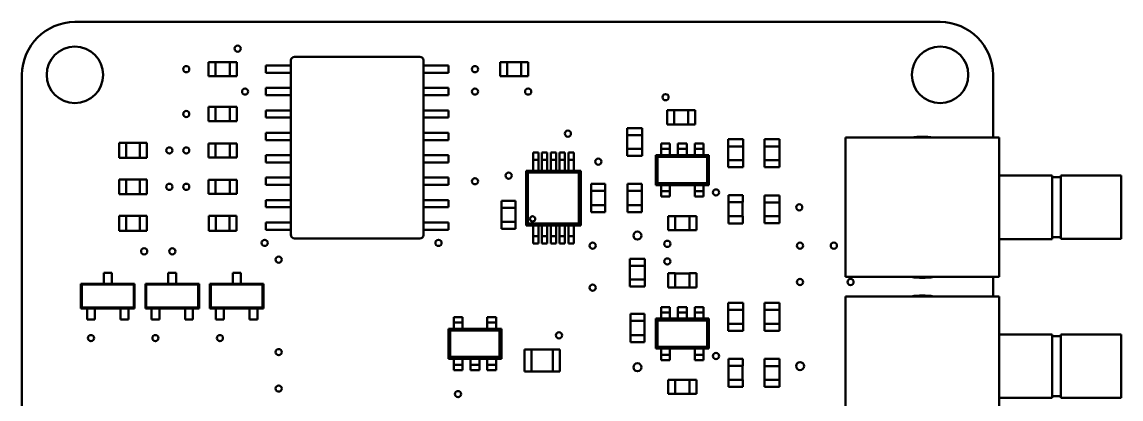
# Model space of a CAD drawing. Header units: inches. Extents: x 15.92 to 18.37, y 10.21 to 12.73.
# Drawn here: x 15.922 to 18.373, y 11.885 to 12.726 of the extents above; entities that cross this region are included whole.
import ezdxf

# ---------------------------------------------------------------- set-up
doc = ezdxf.new("R2010")
doc.units = ezdxf.units.IN
doc.header["$MEASUREMENT"] = 0
doc.layers.add('Visible (ANSI)', color=7, linetype='Continuous', lineweight=50)

msp = doc.modelspace()

# ---------------------------------------------------------------- linework, layer by layer
at = {"layer": 'Visible (ANSI)'}
for p, q in [((17.969, 12.726), (16.0398, 12.726)), ((16.809, 12.6484), (16.5295, 12.6484)), ((16.3378, 12.6364), (16.3378, 12.6049)), ((16.3535, 12.6364), (16.3378, 12.6364)), ((16.3535, 12.6049), (16.3535, 12.6364)), ((16.3535, 12.6364), (16.385, 12.6364)), ((16.4008, 12.6364), (16.385, 12.6364)), ((16.385, 12.6364), (16.385, 12.6049)), ((16.4008, 12.6049), (16.4008, 12.6364)), ((16.4848, 12.6288), (16.4658, 12.6288)), ((16.4658, 12.6288), (16.4658, 12.6126)), ((16.4848, 12.6288), (16.4905, 12.6288)), ((16.4905, 12.6288), (16.4962, 12.6288)), ((16.5121, 12.6288), (16.4962, 12.6288)), ((16.5216, 12.6288), (16.5121, 12.6288)), ((16.5216, 12.2508), (16.5216, 12.6406)), ((16.5216, 12.6288), (16.5216, 12.6126)), ((16.8169, 12.2508), (16.8169, 12.6406)), ((16.8169, 12.6288), (16.8265, 12.6288)), ((16.8169, 12.6126), (16.8169, 12.6288)), ((16.8265, 12.6288), (16.8424, 12.6288)), ((16.8424, 12.6288), (16.848, 12.6288)), ((16.8538, 12.6288), (16.848, 12.6288)), ((16.8538, 12.6288), (16.8727, 12.6288)), ((16.8727, 12.6126), (16.8727, 12.6288)), ((16.9878, 12.6364), (16.9878, 12.6049)), ((17.0035, 12.6364), (16.9878, 12.6364)), ((17.0035, 12.6049), (17.0035, 12.6364)), ((17.0035, 12.6364), (17.035, 12.6364)), ((17.0508, 12.6364), (17.035, 12.6364)), ((17.035, 12.6364), (17.035, 12.6049)), ((17.0508, 12.6049), (17.0508, 12.6364)), ((15.9217, 12.6079), (15.9217, 10.3244)), ((16.3378, 12.6049), (16.3535, 12.6049)), ((16.3535, 12.605), (16.385, 12.605)), ((16.385, 12.6049), (16.4008, 12.6049)), ((16.4848, 12.6126), (16.4658, 12.6126)), ((16.4848, 12.6126), (16.4905, 12.6126)), ((16.4962, 12.6126), (16.4905, 12.6126)), ((16.5121, 12.6126), (16.4962, 12.6126)), ((16.5216, 12.6126), (16.5121, 12.6126)), ((16.8169, 12.6126), (16.8265, 12.6126)), ((16.8265, 12.6126), (16.8424, 12.6126)), ((16.848, 12.6126), (16.8424, 12.6126)), ((16.8538, 12.6126), (16.848, 12.6126)), ((16.8538, 12.6126), (16.8727, 12.6126)), ((16.9878, 12.6049), (17.0035, 12.6049)), ((17.0035, 12.605), (17.035, 12.605)), ((17.035, 12.6049), (17.0508, 12.6049)), ((18.0871, 12.4681), (18.0871, 12.6079)), ((16.4848, 12.5788), (16.4658, 12.5788)), ((16.4658, 12.5788), (16.4658, 12.5626)), ((16.4848, 12.5788), (16.4905, 12.5788)), ((16.4905, 12.5788), (16.4962, 12.5788)), ((16.5121, 12.5788), (16.4962, 12.5788)), ((16.5216, 12.5788), (16.5121, 12.5788)), ((16.5216, 12.5788), (16.5216, 12.5626)), ((16.8169, 12.5788), (16.8265, 12.5788)), ((16.8169, 12.5626), (16.8169, 12.5788)), ((16.8265, 12.5788), (16.8424, 12.5788)), ((16.8424, 12.5788), (16.848, 12.5788)), ((16.8538, 12.5788), (16.848, 12.5788)), ((16.8538, 12.5788), (16.8727, 12.5788)), ((16.8727, 12.5626), (16.8727, 12.5788)), ((16.4848, 12.5626), (16.4658, 12.5626)), ((16.4848, 12.5626), (16.4905, 12.5626)), ((16.4962, 12.5626), (16.4905, 12.5626)), ((16.5121, 12.5626), (16.4962, 12.5626)), ((16.5216, 12.5626), (16.5121, 12.5626)), ((16.8169, 12.5626), (16.8265, 12.5626)), ((16.8265, 12.5626), (16.8424, 12.5626)), ((16.848, 12.5626), (16.8424, 12.5626)), ((16.8538, 12.5626), (16.848, 12.5626)), ((16.8538, 12.5626), (16.8727, 12.5626)), ((16.3535, 12.5364), (16.3378, 12.5364)), ((16.3378, 12.5364), (16.3378, 12.5049)), ((16.3535, 12.5049), (16.3535, 12.5364)), ((16.385, 12.5364), (16.3535, 12.5364)), ((16.4008, 12.5364), (16.385, 12.5364)), ((16.385, 12.5364), (16.385, 12.5049)), ((16.4008, 12.5049), (16.4008, 12.5364)), ((16.4848, 12.5288), (16.4658, 12.5288)), ((16.4658, 12.5288), (16.4658, 12.5126)), ((16.4848, 12.5288), (16.4905, 12.5288)), ((16.4905, 12.5288), (16.4962, 12.5288)), ((16.5121, 12.5288), (16.4962, 12.5288)), ((16.5216, 12.5288), (16.5121, 12.5288)), ((16.5216, 12.5288), (16.5216, 12.5126)), ((16.8169, 12.5288), (16.8265, 12.5288)), ((16.8169, 12.5126), (16.8169, 12.5288)), ((16.8265, 12.5288), (16.8424, 12.5288)), ((16.8424, 12.5288), (16.848, 12.5288)), ((16.8538, 12.5288), (16.848, 12.5288)), ((16.8538, 12.5288), (16.8727, 12.5288)), ((16.8727, 12.5126), (16.8727, 12.5288)), ((17.3603, 12.5289), (17.3603, 12.4974)), ((17.376, 12.5289), (17.3603, 12.5289)), ((17.376, 12.4974), (17.376, 12.5289)), ((17.376, 12.5289), (17.4075, 12.5289)), ((17.4232, 12.5289), (17.4075, 12.5289)), ((17.4075, 12.5289), (17.4075, 12.4974)), ((17.4232, 12.4974), (17.4232, 12.5289)), ((16.3378, 12.5049), (16.3535, 12.5049)), ((16.385, 12.505), (16.3535, 12.505)), ((16.385, 12.5049), (16.4008, 12.5049)), ((16.4848, 12.5126), (16.4658, 12.5126)), ((16.4848, 12.5126), (16.4905, 12.5126)), ((16.4962, 12.5126), (16.4905, 12.5126)), ((16.5121, 12.5126), (16.4962, 12.5126)), ((16.5216, 12.5126), (16.5121, 12.5126)), ((16.8169, 12.5126), (16.8265, 12.5126)), ((16.8265, 12.5126), (16.8424, 12.5126)), ((16.848, 12.5126), (16.8424, 12.5126)), ((16.8538, 12.5126), (16.848, 12.5126)), ((16.8538, 12.5126), (16.8727, 12.5126)), ((16.4848, 12.4788), (16.4658, 12.4788)), ((16.4658, 12.4788), (16.4658, 12.4626)), ((16.4848, 12.4788), (16.4905, 12.4788)), ((16.4905, 12.4788), (16.4962, 12.4788)), ((16.5121, 12.4788), (16.4962, 12.4788)), ((16.5216, 12.4788), (16.5121, 12.4788)), ((16.5216, 12.4788), (16.5216, 12.4626)), ((16.8169, 12.4788), (16.8265, 12.4788)), ((16.8169, 12.4626), (16.8169, 12.4788)), ((16.8265, 12.4788), (16.8424, 12.4788)), ((16.8424, 12.4788), (16.848, 12.4788)), ((16.8538, 12.4788), (16.848, 12.4788)), ((16.8538, 12.4788), (16.8727, 12.4788)), ((16.8727, 12.4626), (16.8727, 12.4788)), ((17.2713, 12.4892), (17.2713, 12.4735)), ((17.3047, 12.4892), (17.2713, 12.4892)), ((17.3047, 12.4735), (17.3047, 12.4892)), ((17.3603, 12.4974), (17.376, 12.4974)), ((17.376, 12.4975), (17.4075, 12.4975)), ((17.4075, 12.4974), (17.4232, 12.4974)), ((16.154, 12.4562), (16.1383, 12.4562)), ((16.1383, 12.4562), (16.1383, 12.4227)), ((16.154, 12.4227), (16.154, 12.4562)), ((16.1845, 12.4561), (16.154, 12.4561)), ((16.2003, 12.4562), (16.1845, 12.4562)), ((16.1845, 12.4562), (16.1845, 12.4227)), ((16.2003, 12.4227), (16.2003, 12.4562)), ((16.3535, 12.4552), (16.3378, 12.4552)), ((16.3378, 12.4552), (16.3378, 12.4237)), ((16.3535, 12.4237), (16.3535, 12.4552)), ((16.385, 12.4551), (16.3535, 12.4551)), ((16.4008, 12.4552), (16.385, 12.4552)), ((16.385, 12.4552), (16.385, 12.4237)), ((16.4008, 12.4237), (16.4008, 12.4552)), ((16.4848, 12.4626), (16.4658, 12.4626)), ((16.4848, 12.4626), (16.4905, 12.4626)), ((16.4962, 12.4626), (16.4905, 12.4626)), ((16.5121, 12.4626), (16.4962, 12.4626)), ((16.5216, 12.4626), (16.5121, 12.4626)), ((16.8169, 12.4626), (16.8265, 12.4626)), ((16.8265, 12.4626), (16.8424, 12.4626)), ((16.848, 12.4626), (16.8424, 12.4626)), ((16.8538, 12.4626), (16.848, 12.4626)), ((16.8538, 12.4626), (16.8727, 12.4626)), ((17.2713, 12.4735), (17.3047, 12.4735)), ((17.2713, 12.4429), (17.2713, 12.4735)), ((17.3047, 12.4429), (17.3047, 12.4735)), ((17.347, 12.4547), (17.3667, 12.4547)), ((17.347, 12.4469), (17.347, 12.4547)), ((17.3667, 12.4469), (17.3667, 12.4547)), ((17.3844, 12.4547), (17.4041, 12.4547)), ((17.3844, 12.4469), (17.3844, 12.4547)), ((17.4041, 12.4469), (17.4041, 12.4547)), ((17.4218, 12.4547), (17.4415, 12.4547)), ((17.4218, 12.4469), (17.4218, 12.4547)), ((17.4415, 12.4469), (17.4415, 12.4547)), ((17.5297, 12.4642), (17.4963, 12.4642)), ((17.4963, 12.4642), (17.4963, 12.4484)), ((17.5297, 12.4484), (17.5297, 12.4642)), ((17.5775, 12.4642), (17.5775, 12.4484)), ((17.611, 12.4642), (17.5775, 12.4642)), ((17.611, 12.4484), (17.611, 12.4642)), ((17.7583, 12.35), (17.7583, 12.4681)), ((18.1008, 12.4681), (17.7583, 12.4681)), ((18.1008, 12.4681), (18.1008, 12.35)), ((16.4848, 12.4288), (16.4658, 12.4288)), ((16.4658, 12.4288), (16.4658, 12.4126)), ((16.4848, 12.4288), (16.4905, 12.4288)), ((16.4905, 12.4288), (16.4962, 12.4288)), ((16.5121, 12.4288), (16.4962, 12.4288)), ((16.5216, 12.4288), (16.5121, 12.4288)), ((16.5216, 12.4288), (16.5216, 12.4126)), ((16.8169, 12.4288), (16.8265, 12.4288)), ((16.8169, 12.4126), (16.8169, 12.4288)), ((16.8265, 12.4288), (16.8424, 12.4288)), ((16.8424, 12.4288), (16.848, 12.4288)), ((16.8538, 12.4288), (16.848, 12.4288)), ((16.8538, 12.4288), (16.8727, 12.4288)), ((16.8727, 12.4126), (16.8727, 12.4288)), ((17.0615, 12.4208), (17.0615, 12.4345)), ((17.0615, 12.4345), (17.0733, 12.4345)), ((17.0733, 12.4345), (17.0733, 12.4208)), ((17.0812, 12.4208), (17.0812, 12.4345)), ((17.0812, 12.4345), (17.093, 12.4345)), ((17.093, 12.4345), (17.093, 12.4208)), ((17.1008, 12.4208), (17.1008, 12.4345)), ((17.1008, 12.4345), (17.1127, 12.4345)), ((17.1127, 12.4345), (17.1127, 12.4208)), ((17.1205, 12.4208), (17.1205, 12.4345)), ((17.1205, 12.4345), (17.1323, 12.4345)), ((17.1323, 12.4345), (17.1323, 12.4208)), ((17.1402, 12.4208), (17.1402, 12.4345)), ((17.1402, 12.4345), (17.152, 12.4345)), ((17.152, 12.4345), (17.152, 12.4208)), ((17.2713, 12.4429), (17.2713, 12.4272)), ((17.3047, 12.4429), (17.2713, 12.4429)), ((17.2713, 12.4272), (17.3047, 12.4272)), ((17.3047, 12.4272), (17.3047, 12.4429)), ((17.3352, 12.4291), (17.347, 12.4291)), ((17.3391, 12.4252), (17.3352, 12.4291)), ((17.3352, 12.3622), (17.3352, 12.4291)), ((17.347, 12.4429), (17.347, 12.4469)), ((17.347, 12.4429), (17.3667, 12.4429)), ((17.347, 12.4429), (17.347, 12.4351)), ((17.347, 12.4291), (17.347, 12.4351)), ((17.347, 12.4291), (17.3667, 12.4291)), ((17.3667, 12.4429), (17.3667, 12.4469)), ((17.3667, 12.4429), (17.3667, 12.4351)), ((17.3667, 12.4291), (17.3667, 12.4351)), ((17.3667, 12.4291), (17.3844, 12.4291)), ((17.3844, 12.4429), (17.3844, 12.4469)), ((17.3844, 12.4429), (17.4041, 12.4429)), ((17.3844, 12.4429), (17.3844, 12.4351)), ((17.3844, 12.4291), (17.3844, 12.4351)), ((17.3844, 12.4291), (17.4041, 12.4291)), ((17.4041, 12.4429), (17.4041, 12.4469)), ((17.4041, 12.4429), (17.4041, 12.4351)), ((17.4041, 12.4291), (17.4041, 12.4351)), ((17.4041, 12.4291), (17.4218, 12.4291)), ((17.4218, 12.4429), (17.4218, 12.4469)), ((17.4218, 12.4429), (17.4415, 12.4429)), ((17.4218, 12.4429), (17.4218, 12.4351)), ((17.4218, 12.4291), (17.4218, 12.4351)), ((17.4218, 12.4291), (17.4415, 12.4291)), ((17.4415, 12.4429), (17.4415, 12.4469)), ((17.4415, 12.4429), (17.4415, 12.4351)), ((17.4415, 12.4291), (17.4415, 12.4351)), ((17.4415, 12.4291), (17.4533, 12.4291)), ((17.4533, 12.4291), (17.4494, 12.4252)), ((17.4533, 12.4291), (17.4533, 12.3622)), ((17.4963, 12.4484), (17.5297, 12.4484)), ((17.4963, 12.4484), (17.4963, 12.4179)), ((17.5297, 12.4484), (17.5297, 12.4179)), ((17.5775, 12.4484), (17.611, 12.4484)), ((17.5775, 12.4179), (17.5775, 12.4484)), ((17.6109, 12.4179), (17.6109, 12.4484)), ((16.1383, 12.4227), (16.154, 12.4227)), ((16.1845, 12.4227), (16.154, 12.4227)), ((16.1845, 12.4227), (16.2003, 12.4227)), ((16.3378, 12.4237), (16.3535, 12.4237)), ((16.385, 12.4237), (16.3535, 12.4237)), ((16.385, 12.4237), (16.4008, 12.4237)), ((16.4848, 12.4126), (16.4658, 12.4126)), ((16.4848, 12.4126), (16.4905, 12.4126)), ((16.4962, 12.4126), (16.4905, 12.4126)), ((16.5121, 12.4126), (16.4962, 12.4126)), ((16.5216, 12.4126), (16.5121, 12.4126)), ((16.8169, 12.4126), (16.8265, 12.4126)), ((16.8265, 12.4126), (16.8424, 12.4126)), ((16.848, 12.4126), (16.8424, 12.4126)), ((16.8538, 12.4126), (16.848, 12.4126)), ((16.8538, 12.4126), (16.8727, 12.4126)), ((17.0615, 12.4181), (17.0615, 12.4208)), ((17.0615, 12.4181), (17.0615, 12.4076)), ((17.0615, 12.4181), (17.0733, 12.4181)), ((17.0615, 12.3942), (17.0615, 12.4076)), ((17.0733, 12.4208), (17.0733, 12.4181)), ((17.0733, 12.4076), (17.0733, 12.4181)), ((17.0733, 12.4076), (17.0733, 12.3942)), ((17.0812, 12.4181), (17.0812, 12.4208)), ((17.0812, 12.4181), (17.0812, 12.4076)), ((17.0812, 12.4181), (17.093, 12.4181)), ((17.0812, 12.3942), (17.0812, 12.4076)), ((17.093, 12.4208), (17.093, 12.4181)), ((17.093, 12.4076), (17.093, 12.4181)), ((17.093, 12.4076), (17.093, 12.3942)), ((17.1008, 12.4181), (17.1008, 12.4208)), ((17.1008, 12.4181), (17.1008, 12.4076)), ((17.1008, 12.4181), (17.1127, 12.4181)), ((17.1008, 12.3942), (17.1008, 12.4076)), ((17.1127, 12.4208), (17.1127, 12.4181)), ((17.1127, 12.4076), (17.1127, 12.4181)), ((17.1127, 12.4076), (17.1127, 12.3942)), ((17.1205, 12.4181), (17.1205, 12.4208)), ((17.1205, 12.4181), (17.1205, 12.4076)), ((17.1205, 12.4181), (17.1323, 12.4181)), ((17.1205, 12.3942), (17.1205, 12.4076)), ((17.1323, 12.4208), (17.1323, 12.4181)), ((17.1323, 12.4076), (17.1323, 12.4181)), ((17.1323, 12.4076), (17.1323, 12.3942)), ((17.1402, 12.4181), (17.1402, 12.4208)), ((17.1402, 12.4181), (17.1402, 12.4076)), ((17.1402, 12.4181), (17.152, 12.4181)), ((17.1402, 12.3942), (17.1402, 12.4076)), ((17.152, 12.4208), (17.152, 12.4181)), ((17.152, 12.4076), (17.152, 12.4181)), ((17.152, 12.4076), (17.152, 12.3942)), ((17.3391, 12.4252), (17.3391, 12.3662)), ((17.4494, 12.4252), (17.3391, 12.4252)), ((17.4494, 12.3662), (17.4494, 12.4252)), ((17.5297, 12.4179), (17.4963, 12.4179)), ((17.4963, 12.4179), (17.4963, 12.4022)), ((17.4963, 12.4022), (17.5297, 12.4022)), ((17.5297, 12.4022), (17.5297, 12.4179)), ((17.5775, 12.4179), (17.5775, 12.4022)), ((17.611, 12.4179), (17.5775, 12.4179)), ((17.5775, 12.4022), (17.611, 12.4022)), ((17.611, 12.4022), (17.611, 12.4179)), ((16.4848, 12.3788), (16.4658, 12.3788)), ((16.4658, 12.3788), (16.4658, 12.3626)), ((16.4848, 12.3788), (16.4905, 12.3788)), ((16.4905, 12.3788), (16.4962, 12.3788)), ((16.5121, 12.3788), (16.4962, 12.3788)), ((16.5216, 12.3788), (16.5121, 12.3788)), ((16.5216, 12.3788), (16.5216, 12.3626)), ((16.8169, 12.3788), (16.8265, 12.3788)), ((16.8169, 12.3626), (16.8169, 12.3788)), ((16.8265, 12.3788), (16.8424, 12.3788)), ((16.8424, 12.3788), (16.848, 12.3788)), ((16.8538, 12.3788), (16.848, 12.3788)), ((16.8538, 12.3788), (16.8727, 12.3788)), ((16.8727, 12.3626), (16.8727, 12.3788)), ((17.1678, 12.3942), (17.0457, 12.3942)), ((17.0457, 12.3942), (17.0501, 12.3899)), ((17.0457, 12.3942), (17.0457, 12.2721)), ((17.0501, 12.3899), (17.1634, 12.3899)), ((17.0501, 12.2765), (17.0501, 12.3899)), ((17.1634, 12.3899), (17.1678, 12.3942)), ((17.1634, 12.3899), (17.1634, 12.2765)), ((17.1678, 12.2721), (17.1678, 12.3942)), ((18.1008, 12.3835), (18.219, 12.3835)), ((18.219, 12.2417), (18.219, 12.3835)), ((18.219, 12.3795), (18.2386, 12.3795)), ((18.2386, 12.3833), (18.2386, 12.242)), ((18.2386, 12.3833), (18.3725, 12.3833)), ((18.3725, 12.242), (18.3725, 12.3833)), ((16.154, 12.3749), (16.1383, 12.3749)), ((16.1383, 12.3749), (16.1383, 12.3415)), ((16.154, 12.3415), (16.154, 12.3749)), ((16.1845, 12.3749), (16.154, 12.3749)), ((16.2003, 12.3749), (16.1845, 12.3749)), ((16.1845, 12.3749), (16.1845, 12.3415)), ((16.2003, 12.3415), (16.2003, 12.3749)), ((16.3535, 12.3739), (16.3378, 12.3739)), ((16.3378, 12.3739), (16.3378, 12.3425)), ((16.3535, 12.3425), (16.3535, 12.3739)), ((16.385, 12.3739), (16.3535, 12.3739)), ((16.4008, 12.3739), (16.385, 12.3739)), ((16.385, 12.3739), (16.385, 12.3425)), ((16.4008, 12.3425), (16.4008, 12.3739)), ((16.4848, 12.3626), (16.4658, 12.3626)), ((16.4848, 12.3626), (16.4905, 12.3626)), ((16.4962, 12.3626), (16.4905, 12.3626)), ((16.5121, 12.3626), (16.4962, 12.3626)), ((16.5216, 12.3626), (16.5121, 12.3626)), ((16.8169, 12.3626), (16.8265, 12.3626)), ((16.8265, 12.3626), (16.8424, 12.3626)), ((16.848, 12.3626), (16.8424, 12.3626)), ((16.8538, 12.3626), (16.848, 12.3626)), ((16.8538, 12.3626), (16.8727, 12.3626)), ((17.2225, 12.3647), (17.191, 12.3647)), ((17.191, 12.3647), (17.191, 12.3489)), ((17.2225, 12.3489), (17.2225, 12.3647)), ((17.2723, 12.3647), (17.2723, 12.3489)), ((17.3038, 12.3647), (17.2723, 12.3647)), ((17.3038, 12.3489), (17.3038, 12.3647)), ((17.3391, 12.3662), (17.3352, 12.3622)), ((17.347, 12.3622), (17.3352, 12.3622)), ((17.3391, 12.3662), (17.4494, 12.3662)), ((17.3667, 12.3622), (17.347, 12.3622)), ((17.347, 12.3622), (17.347, 12.3563)), ((17.347, 12.3484), (17.347, 12.3563)), ((17.4218, 12.3622), (17.3667, 12.3622)), ((17.3667, 12.3622), (17.3667, 12.3563)), ((17.3667, 12.3484), (17.3667, 12.3563)), ((17.4415, 12.3622), (17.4218, 12.3622)), ((17.4218, 12.3622), (17.4218, 12.3563)), ((17.4218, 12.3484), (17.4218, 12.3563)), ((17.4533, 12.3622), (17.4415, 12.3622)), ((17.4415, 12.3622), (17.4415, 12.3563)), ((17.4415, 12.3484), (17.4415, 12.3563)), ((17.4533, 12.3622), (17.4494, 12.3662)), ((16.1383, 12.3415), (16.154, 12.3415)), ((16.1845, 12.3415), (16.154, 12.3415)), ((16.1845, 12.3415), (16.2003, 12.3415)), ((16.3378, 12.3425), (16.3535, 12.3425)), ((16.385, 12.3425), (16.3535, 12.3425)), ((16.385, 12.3425), (16.4008, 12.3425)), ((16.4848, 12.3288), (16.4658, 12.3288)), ((16.4658, 12.3288), (16.4658, 12.3126)), ((16.4848, 12.3288), (16.4905, 12.3288)), ((16.4905, 12.3288), (16.4962, 12.3288)), ((16.5121, 12.3288), (16.4962, 12.3288)), ((16.5216, 12.3288), (16.5121, 12.3288)), ((16.5216, 12.3288), (16.5216, 12.3126)), ((16.8169, 12.3288), (16.8265, 12.3288)), ((16.8169, 12.3126), (16.8169, 12.3288)), ((16.8265, 12.3288), (16.8424, 12.3288)), ((16.8424, 12.3288), (16.848, 12.3288)), ((16.8538, 12.3288), (16.848, 12.3288)), ((16.8538, 12.3288), (16.8727, 12.3288)), ((16.8727, 12.3126), (16.8727, 12.3288)), ((17.191, 12.3489), (17.2225, 12.3489)), ((17.191, 12.3489), (17.191, 12.3174)), ((17.2225, 12.3489), (17.2225, 12.3174)), ((17.2723, 12.3489), (17.3038, 12.3489)), ((17.2723, 12.3174), (17.2723, 12.3489)), ((17.3037, 12.3174), (17.3037, 12.3489)), ((17.347, 12.3484), (17.347, 12.3445)), ((17.347, 12.3484), (17.3667, 12.3484)), ((17.347, 12.3445), (17.347, 12.3366)), ((17.347, 12.3366), (17.3667, 12.3366)), ((17.3667, 12.3484), (17.3667, 12.3445)), ((17.3667, 12.3445), (17.3667, 12.3366)), ((17.4218, 12.3484), (17.4218, 12.3445)), ((17.4218, 12.3484), (17.4415, 12.3484)), ((17.4218, 12.3445), (17.4218, 12.3366)), ((17.4218, 12.3366), (17.4415, 12.3366)), ((17.4415, 12.3484), (17.4415, 12.3445)), ((17.4415, 12.3445), (17.4415, 12.3366)), ((17.5288, 12.3397), (17.4973, 12.3397)), ((17.4973, 12.3397), (17.4973, 12.3239)), ((17.5288, 12.3239), (17.5288, 12.3397)), ((17.611, 12.3392), (17.5775, 12.3392)), ((17.5775, 12.3392), (17.5775, 12.3235)), ((17.611, 12.3235), (17.611, 12.3392)), ((17.7583, 12.35), (17.7583, 12.2752)), ((18.1008, 12.2752), (18.1008, 12.35)), ((16.4848, 12.3126), (16.4658, 12.3126)), ((16.4848, 12.3126), (16.4905, 12.3126)), ((16.4962, 12.3126), (16.4905, 12.3126)), ((16.5121, 12.3126), (16.4962, 12.3126)), ((16.5216, 12.3126), (16.5121, 12.3126)), ((16.8169, 12.3126), (16.8265, 12.3126)), ((16.8265, 12.3126), (16.8424, 12.3126)), ((16.848, 12.3126), (16.8424, 12.3126)), ((16.8538, 12.3126), (16.848, 12.3126)), ((16.8538, 12.3126), (16.8727, 12.3126)), ((16.991, 12.3272), (16.991, 12.3114)), ((17.0225, 12.3272), (16.991, 12.3272)), ((16.991, 12.3114), (17.0225, 12.3114)), ((16.991, 12.2799), (16.991, 12.3114)), ((17.0225, 12.3114), (17.0225, 12.3272)), ((17.0225, 12.2799), (17.0225, 12.3114)), ((17.2225, 12.3174), (17.191, 12.3174)), ((17.191, 12.3174), (17.191, 12.3017)), ((17.2225, 12.3017), (17.2225, 12.3174)), ((17.2723, 12.3174), (17.2723, 12.3017)), ((17.3038, 12.3174), (17.2723, 12.3174)), ((17.3038, 12.3017), (17.3038, 12.3174)), ((17.4973, 12.3239), (17.5288, 12.3239)), ((17.4973, 12.3239), (17.4973, 12.2925)), ((17.5287, 12.3239), (17.5287, 12.2925)), ((17.5775, 12.3235), (17.611, 12.3235)), ((17.5775, 12.3235), (17.5775, 12.2929)), ((17.6109, 12.3235), (17.6109, 12.2929)), ((16.154, 12.2937), (16.1383, 12.2937)), ((16.1383, 12.2937), (16.1383, 12.2602)), ((16.154, 12.2602), (16.154, 12.2937)), ((16.1845, 12.2936), (16.154, 12.2936)), ((16.2003, 12.2937), (16.1845, 12.2937)), ((16.1845, 12.2937), (16.1845, 12.2602)), ((16.2003, 12.2602), (16.2003, 12.2937)), ((16.354, 12.2937), (16.3383, 12.2937)), ((16.3383, 12.2937), (16.3383, 12.2602)), ((16.354, 12.2602), (16.354, 12.2937)), ((16.3845, 12.2936), (16.354, 12.2936)), ((16.4003, 12.2937), (16.3845, 12.2937)), ((16.3845, 12.2937), (16.3845, 12.2602)), ((16.4003, 12.2602), (16.4003, 12.2937)), ((16.4848, 12.2788), (16.4658, 12.2788)), ((16.4658, 12.2788), (16.4658, 12.2626)), ((16.4848, 12.2788), (16.4905, 12.2788)), ((16.4905, 12.2788), (16.4962, 12.2788)), ((16.5121, 12.2788), (16.4962, 12.2788)), ((16.5216, 12.2788), (16.5121, 12.2788)), ((16.5216, 12.2788), (16.5216, 12.2626)), ((16.8169, 12.2788), (16.8265, 12.2788)), ((16.8169, 12.2626), (16.8169, 12.2788)), ((16.8265, 12.2788), (16.8424, 12.2788)), ((16.8424, 12.2788), (16.848, 12.2788)), ((16.8538, 12.2788), (16.848, 12.2788)), ((16.8538, 12.2788), (16.8727, 12.2788)), ((16.8727, 12.2626), (16.8727, 12.2788)), ((16.991, 12.2799), (16.991, 12.2642)), ((17.0225, 12.2799), (16.991, 12.2799)), ((17.0225, 12.2642), (17.0225, 12.2799)), ((17.191, 12.3017), (17.2225, 12.3017)), ((17.2723, 12.3017), (17.3038, 12.3017)), ((17.3785, 12.2927), (17.3627, 12.2927)), ((17.3627, 12.2927), (17.3627, 12.2612)), ((17.3785, 12.2612), (17.3785, 12.2927)), ((17.41, 12.2926), (17.3785, 12.2926)), ((17.4257, 12.2927), (17.41, 12.2927)), ((17.41, 12.2927), (17.41, 12.2612)), ((17.4257, 12.2612), (17.4257, 12.2927)), ((17.5288, 12.2925), (17.4973, 12.2925)), ((17.4973, 12.2925), (17.4973, 12.2767)), ((17.5288, 12.2767), (17.5288, 12.2925)), ((17.611, 12.2929), (17.5775, 12.2929)), ((17.5775, 12.2929), (17.5775, 12.2772)), ((17.611, 12.2772), (17.611, 12.2929)), ((16.1383, 12.2602), (16.154, 12.2602)), ((16.1845, 12.2602), (16.154, 12.2602)), ((16.1845, 12.2602), (16.2003, 12.2602)), ((16.3383, 12.2602), (16.354, 12.2602)), ((16.3845, 12.2602), (16.354, 12.2602)), ((16.3845, 12.2602), (16.4003, 12.2602)), ((16.4848, 12.2626), (16.4658, 12.2626)), ((16.4848, 12.2626), (16.4905, 12.2626)), ((16.4962, 12.2626), (16.4905, 12.2626)), ((16.5121, 12.2626), (16.4962, 12.2626)), ((16.5216, 12.2626), (16.5121, 12.2626)), ((16.8169, 12.2626), (16.8265, 12.2626)), ((16.8265, 12.2626), (16.8424, 12.2626)), ((16.848, 12.2626), (16.8424, 12.2626)), ((16.8538, 12.2626), (16.848, 12.2626)), ((16.8538, 12.2626), (16.8727, 12.2626)), ((16.991, 12.2642), (17.0225, 12.2642)), ((17.0457, 12.2721), (17.0501, 12.2765)), ((17.0457, 12.2721), (17.1678, 12.2721)), ((17.1634, 12.2765), (17.0501, 12.2765)), ((17.0615, 12.2587), (17.0615, 12.2721)), ((17.0615, 12.2587), (17.0615, 12.2482)), ((17.0733, 12.2721), (17.0733, 12.2587)), ((17.0733, 12.2482), (17.0733, 12.2587)), ((17.0812, 12.2587), (17.0812, 12.2721)), ((17.0812, 12.2587), (17.0812, 12.2482)), ((17.093, 12.2721), (17.093, 12.2587)), ((17.093, 12.2482), (17.093, 12.2587)), ((17.1008, 12.2587), (17.1008, 12.2721)), ((17.1008, 12.2587), (17.1008, 12.2482)), ((17.1127, 12.2721), (17.1127, 12.2587)), ((17.1127, 12.2482), (17.1127, 12.2587)), ((17.1205, 12.2587), (17.1205, 12.2721)), ((17.1205, 12.2587), (17.1205, 12.2482)), ((17.1323, 12.2721), (17.1323, 12.2587)), ((17.1323, 12.2482), (17.1323, 12.2587)), ((17.1402, 12.2587), (17.1402, 12.2721)), ((17.1402, 12.2587), (17.1402, 12.2482)), ((17.152, 12.2721), (17.152, 12.2587)), ((17.152, 12.2482), (17.152, 12.2587)), ((17.1678, 12.2721), (17.1634, 12.2765)), ((17.3627, 12.2612), (17.3785, 12.2612)), ((17.41, 12.2612), (17.3785, 12.2612)), ((17.41, 12.2612), (17.4257, 12.2612)), ((17.4973, 12.2767), (17.5288, 12.2767)), ((17.5775, 12.2772), (17.611, 12.2772)), ((17.7583, 12.1571), (17.7583, 12.2752)), ((18.1008, 12.2752), (18.1008, 12.1571)), ((16.809, 12.2429), (16.5295, 12.2429)), ((17.0733, 12.2482), (17.0615, 12.2482)), ((17.0615, 12.2456), (17.0615, 12.2482)), ((17.0615, 12.2318), (17.0615, 12.2456)), ((17.0733, 12.2318), (17.0615, 12.2318)), ((17.0733, 12.2482), (17.0733, 12.2456)), ((17.0733, 12.2456), (17.0733, 12.2318)), ((17.093, 12.2482), (17.0812, 12.2482)), ((17.0812, 12.2456), (17.0812, 12.2482)), ((17.0812, 12.2318), (17.0812, 12.2456)), ((17.093, 12.2318), (17.0812, 12.2318)), ((17.093, 12.2482), (17.093, 12.2456)), ((17.093, 12.2456), (17.093, 12.2318)), ((17.1127, 12.2482), (17.1008, 12.2482)), ((17.1008, 12.2456), (17.1008, 12.2482)), ((17.1008, 12.2318), (17.1008, 12.2456)), ((17.1127, 12.2318), (17.1008, 12.2318)), ((17.1127, 12.2482), (17.1127, 12.2456)), ((17.1127, 12.2456), (17.1127, 12.2318)), ((17.1323, 12.2482), (17.1205, 12.2482)), ((17.1205, 12.2456), (17.1205, 12.2482)), ((17.1205, 12.2318), (17.1205, 12.2456)), ((17.1323, 12.2318), (17.1205, 12.2318)), ((17.1323, 12.2482), (17.1323, 12.2456)), ((17.1323, 12.2456), (17.1323, 12.2318)), ((17.152, 12.2482), (17.1402, 12.2482)), ((17.1402, 12.2456), (17.1402, 12.2482)), ((17.1402, 12.2318), (17.1402, 12.2456)), ((17.152, 12.2318), (17.1402, 12.2318)), ((17.152, 12.2482), (17.152, 12.2456)), ((17.152, 12.2456), (17.152, 12.2318)), ((18.1008, 12.2417), (18.219, 12.2417)), ((18.219, 12.2457), (18.2386, 12.2457)), ((18.2386, 12.242), (18.3725, 12.242)), ((17.2775, 12.1979), (17.2775, 12.1822)), ((17.311, 12.1979), (17.2775, 12.1979)), ((17.2775, 12.1822), (17.311, 12.1822)), ((17.2775, 12.1517), (17.2775, 12.1822)), ((17.3109, 12.1517), (17.3109, 12.1822)), ((17.311, 12.1822), (17.311, 12.1979)), ((16.1042, 12.157), (16.1042, 12.1664)), ((16.1042, 12.1664), (16.1219, 12.1664)), ((16.1042, 12.1553), (16.1042, 12.157)), ((16.1219, 12.1664), (16.1219, 12.157)), ((16.1219, 12.157), (16.1219, 12.1553)), ((16.2479, 12.157), (16.2479, 12.1664)), ((16.2479, 12.1664), (16.2656, 12.1664)), ((16.2479, 12.1553), (16.2479, 12.157)), ((16.2656, 12.1664), (16.2656, 12.157)), ((16.2656, 12.157), (16.2656, 12.1553)), ((16.3916, 12.157), (16.3916, 12.1664)), ((16.3916, 12.1664), (16.4094, 12.1664)), ((16.3916, 12.1553), (16.3916, 12.157)), ((16.4094, 12.1664), (16.4094, 12.157)), ((16.4094, 12.157), (16.4094, 12.1553)), ((17.3627, 12.1652), (17.3627, 12.1337)), ((17.3785, 12.1652), (17.3627, 12.1652)), ((17.3785, 12.1337), (17.3785, 12.1652)), ((17.3785, 12.1651), (17.41, 12.1651)), ((17.4257, 12.1652), (17.41, 12.1652)), ((17.41, 12.1652), (17.41, 12.1337)), ((17.4257, 12.1337), (17.4257, 12.1652)), ((17.7583, 12.1571), (18.1008, 12.1571)), ((18.0871, 12.1138), (18.0871, 12.1571)), ((16.0532, 12.142), (16.0551, 12.14)), ((16.0532, 12.0869), (16.0532, 12.142)), ((16.0532, 12.142), (16.1042, 12.142)), ((16.0551, 12.14), (16.0551, 12.0888)), ((16.1709, 12.14), (16.0551, 12.14)), ((16.1042, 12.1541), (16.1042, 12.1553)), ((16.1042, 12.1541), (16.1042, 12.1443)), ((16.1042, 12.142), (16.1042, 12.1443)), ((16.1219, 12.142), (16.1042, 12.142)), ((16.1219, 12.1553), (16.1219, 12.1541)), ((16.1219, 12.1443), (16.1219, 12.1541)), ((16.1219, 12.1443), (16.1219, 12.142)), ((16.1219, 12.142), (16.1729, 12.142)), ((16.1709, 12.14), (16.1729, 12.142)), ((16.1709, 12.0888), (16.1709, 12.14)), ((16.1729, 12.142), (16.1729, 12.0869)), ((16.1969, 12.142), (16.1989, 12.14)), ((16.1969, 12.0869), (16.1969, 12.142)), ((16.1969, 12.142), (16.2479, 12.142)), ((16.1989, 12.14), (16.1989, 12.0888)), ((16.3146, 12.14), (16.1989, 12.14)), ((16.2479, 12.1541), (16.2479, 12.1553)), ((16.2479, 12.1541), (16.2479, 12.1443)), ((16.2479, 12.142), (16.2479, 12.1443)), ((16.2656, 12.142), (16.2479, 12.142)), ((16.2656, 12.1553), (16.2656, 12.1541)), ((16.2656, 12.1443), (16.2656, 12.1541)), ((16.2656, 12.1443), (16.2656, 12.142)), ((16.2656, 12.142), (16.3166, 12.142)), ((16.3146, 12.14), (16.3166, 12.142)), ((16.3146, 12.0888), (16.3146, 12.14)), ((16.3166, 12.142), (16.3166, 12.0869)), ((16.3407, 12.142), (16.3426, 12.14)), ((16.3407, 12.0869), (16.3407, 12.142)), ((16.3407, 12.142), (16.3916, 12.142)), ((16.3426, 12.14), (16.3426, 12.0888)), ((16.4584, 12.14), (16.3426, 12.14)), ((16.3916, 12.1541), (16.3916, 12.1553)), ((16.3916, 12.1541), (16.3916, 12.1443)), ((16.3916, 12.142), (16.3916, 12.1443)), ((16.4094, 12.142), (16.3916, 12.142)), ((16.4094, 12.1553), (16.4094, 12.1541)), ((16.4094, 12.1443), (16.4094, 12.1541)), ((16.4094, 12.1443), (16.4094, 12.142)), ((16.4094, 12.142), (16.4603, 12.142)), ((16.4584, 12.14), (16.4603, 12.142)), ((16.4584, 12.0888), (16.4584, 12.14)), ((16.4603, 12.142), (16.4603, 12.0869)), ((17.2775, 12.1517), (17.2775, 12.1359)), ((17.311, 12.1517), (17.2775, 12.1517)), ((17.2775, 12.1359), (17.311, 12.1359)), ((17.311, 12.1359), (17.311, 12.1517)), ((17.3627, 12.1337), (17.3785, 12.1337)), ((17.3785, 12.1337), (17.41, 12.1337)), ((17.41, 12.1337), (17.4257, 12.1337)), ((17.7583, 11.9957), (17.7583, 12.1138)), ((18.1008, 12.1138), (17.7583, 12.1138)), ((18.1008, 12.1138), (18.1008, 11.9957)), ((16.0551, 12.0888), (16.0532, 12.0869)), ((16.0668, 12.0869), (16.0532, 12.0869)), ((16.0551, 12.0888), (16.1709, 12.0888)), ((16.0668, 12.0869), (16.0845, 12.0869)), ((16.0668, 12.0843), (16.0668, 12.0869)), ((16.0668, 12.0843), (16.0668, 12.0746)), ((16.1416, 12.0869), (16.0845, 12.0869)), ((16.0845, 12.0869), (16.0845, 12.0843)), ((16.0845, 12.0746), (16.0845, 12.0843)), ((16.1416, 12.0869), (16.1593, 12.0869)), ((16.1416, 12.0843), (16.1416, 12.0869)), ((16.1416, 12.0843), (16.1416, 12.0746)), ((16.1729, 12.0869), (16.1593, 12.0869)), ((16.1593, 12.0869), (16.1593, 12.0843)), ((16.1593, 12.0746), (16.1593, 12.0843)), ((16.1729, 12.0869), (16.1709, 12.0888)), ((16.1989, 12.0888), (16.1969, 12.0869)), ((16.2105, 12.0869), (16.1969, 12.0869)), ((16.1989, 12.0888), (16.3146, 12.0888)), ((16.2105, 12.0869), (16.2282, 12.0869)), ((16.2105, 12.0843), (16.2105, 12.0869)), ((16.2105, 12.0843), (16.2105, 12.0746)), ((16.2853, 12.0869), (16.2282, 12.0869)), ((16.2282, 12.0869), (16.2282, 12.0843)), ((16.2282, 12.0746), (16.2282, 12.0843)), ((16.2853, 12.0869), (16.303, 12.0869)), ((16.2853, 12.0843), (16.2853, 12.0869)), ((16.2853, 12.0843), (16.2853, 12.0746)), ((16.3166, 12.0869), (16.303, 12.0869)), ((16.303, 12.0869), (16.303, 12.0843)), ((16.303, 12.0746), (16.303, 12.0843)), ((16.3166, 12.0869), (16.3146, 12.0888)), ((16.3426, 12.0888), (16.3407, 12.0869)), ((16.3542, 12.0869), (16.3407, 12.0869)), ((16.3426, 12.0888), (16.4584, 12.0888)), ((16.3542, 12.0869), (16.3719, 12.0869)), ((16.3542, 12.0843), (16.3542, 12.0869)), ((16.3542, 12.0843), (16.3542, 12.0746)), ((16.429, 12.0869), (16.3719, 12.0869)), ((16.3719, 12.0869), (16.3719, 12.0843)), ((16.3719, 12.0746), (16.3719, 12.0843)), ((16.429, 12.0869), (16.4468, 12.0869)), ((16.429, 12.0843), (16.429, 12.0869)), ((16.429, 12.0843), (16.429, 12.0746)), ((16.4603, 12.0869), (16.4468, 12.0869)), ((16.4468, 12.0869), (16.4468, 12.0843)), ((16.4468, 12.0746), (16.4468, 12.0843)), ((16.4603, 12.0869), (16.4584, 12.0888)), ((17.347, 12.0897), (17.3667, 12.0897)), ((17.347, 12.0819), (17.347, 12.0897)), ((17.3667, 12.0819), (17.3667, 12.0897)), ((17.3844, 12.0897), (17.4041, 12.0897)), ((17.3844, 12.0819), (17.3844, 12.0897)), ((17.4041, 12.0819), (17.4041, 12.0897)), ((17.4218, 12.0897), (17.4415, 12.0897)), ((17.4218, 12.0819), (17.4218, 12.0897)), ((17.4415, 12.0819), (17.4415, 12.0897)), ((17.5297, 12.0992), (17.4963, 12.0992)), ((17.4963, 12.0992), (17.4963, 12.0835)), ((17.4963, 12.0835), (17.5297, 12.0835)), ((17.4963, 12.0835), (17.4963, 12.0529)), ((17.5297, 12.0835), (17.5297, 12.0992)), ((17.5297, 12.0835), (17.5297, 12.0529)), ((17.5775, 12.0992), (17.5775, 12.0835)), ((17.611, 12.0992), (17.5775, 12.0992)), ((17.5775, 12.0835), (17.611, 12.0835)), ((17.5775, 12.0529), (17.5775, 12.0835)), ((17.6109, 12.0529), (17.6109, 12.0835)), ((17.611, 12.0835), (17.611, 12.0992)), ((16.0668, 12.0734), (16.0668, 12.0746)), ((16.0668, 12.0717), (16.0668, 12.0734)), ((16.0668, 12.0625), (16.0668, 12.0717)), ((16.0845, 12.0625), (16.0668, 12.0625)), ((16.0845, 12.0746), (16.0845, 12.0734)), ((16.0845, 12.0734), (16.0845, 12.0717)), ((16.0845, 12.0717), (16.0845, 12.0625)), ((16.1416, 12.0734), (16.1416, 12.0746)), ((16.1416, 12.0717), (16.1416, 12.0734)), ((16.1416, 12.0625), (16.1416, 12.0717)), ((16.1593, 12.0625), (16.1416, 12.0625)), ((16.1593, 12.0746), (16.1593, 12.0734)), ((16.1593, 12.0734), (16.1593, 12.0717)), ((16.1593, 12.0717), (16.1593, 12.0625)), ((16.2105, 12.0734), (16.2105, 12.0746)), ((16.2105, 12.0717), (16.2105, 12.0734)), ((16.2105, 12.0625), (16.2105, 12.0717)), ((16.2282, 12.0625), (16.2105, 12.0625)), ((16.2282, 12.0746), (16.2282, 12.0734)), ((16.2282, 12.0734), (16.2282, 12.0717)), ((16.2282, 12.0717), (16.2282, 12.0625)), ((16.2853, 12.0734), (16.2853, 12.0746)), ((16.2853, 12.0717), (16.2853, 12.0734)), ((16.2853, 12.0625), (16.2853, 12.0717)), ((16.303, 12.0625), (16.2853, 12.0625)), ((16.303, 12.0746), (16.303, 12.0734)), ((16.303, 12.0734), (16.303, 12.0717)), ((16.303, 12.0717), (16.303, 12.0625)), ((16.3542, 12.0734), (16.3542, 12.0746)), ((16.3542, 12.0717), (16.3542, 12.0734)), ((16.3542, 12.0625), (16.3542, 12.0717)), ((16.3719, 12.0625), (16.3542, 12.0625)), ((16.3719, 12.0746), (16.3719, 12.0734)), ((16.3719, 12.0734), (16.3719, 12.0717)), ((16.3719, 12.0717), (16.3719, 12.0625)), ((16.429, 12.0734), (16.429, 12.0746)), ((16.429, 12.0717), (16.429, 12.0734)), ((16.429, 12.0625), (16.429, 12.0717)), ((16.4468, 12.0625), (16.429, 12.0625)), ((16.4468, 12.0746), (16.4468, 12.0734)), ((16.4468, 12.0734), (16.4468, 12.0717)), ((16.4468, 12.0717), (16.4468, 12.0625)), ((16.8845, 12.0594), (16.8845, 12.0673)), ((16.9042, 12.0673), (16.8845, 12.0673)), ((16.8845, 12.0554), (16.8845, 12.0594)), ((16.9042, 12.0594), (16.9042, 12.0673)), ((16.9042, 12.0554), (16.9042, 12.0594)), ((16.9593, 12.0594), (16.9593, 12.0673)), ((16.979, 12.0673), (16.9593, 12.0673)), ((16.9593, 12.0554), (16.9593, 12.0594)), ((16.979, 12.0594), (16.979, 12.0673)), ((16.979, 12.0554), (16.979, 12.0594)), ((17.2785, 12.0747), (17.2785, 12.0589)), ((17.31, 12.0747), (17.2785, 12.0747)), ((17.2785, 12.0589), (17.31, 12.0589)), ((17.2785, 12.0274), (17.2785, 12.0589)), ((17.3099, 12.0274), (17.3099, 12.0589)), ((17.31, 12.0589), (17.31, 12.0747)), ((17.3352, 12.0641), (17.347, 12.0641)), ((17.3391, 12.0602), (17.3352, 12.0641)), ((17.3352, 11.9972), (17.3352, 12.0641)), ((17.3391, 12.0602), (17.3391, 12.0012)), ((17.4494, 12.0602), (17.3391, 12.0602)), ((17.347, 12.0779), (17.347, 12.0819)), ((17.347, 12.0779), (17.3667, 12.0779)), ((17.347, 12.0779), (17.347, 12.0701)), ((17.347, 12.0641), (17.347, 12.0701)), ((17.347, 12.0641), (17.3667, 12.0641)), ((17.3667, 12.0779), (17.3667, 12.0819)), ((17.3667, 12.0779), (17.3667, 12.0701)), ((17.3667, 12.0641), (17.3667, 12.0701)), ((17.3667, 12.0641), (17.3844, 12.0641)), ((17.3844, 12.0779), (17.3844, 12.0819)), ((17.3844, 12.0779), (17.4041, 12.0779)), ((17.3844, 12.0779), (17.3844, 12.0701)), ((17.3844, 12.0641), (17.3844, 12.0701)), ((17.3844, 12.0641), (17.4041, 12.0641)), ((17.4041, 12.0779), (17.4041, 12.0819)), ((17.4041, 12.0779), (17.4041, 12.0701)), ((17.4041, 12.0641), (17.4041, 12.0701)), ((17.4041, 12.0641), (17.4218, 12.0641)), ((17.4218, 12.0779), (17.4218, 12.0819)), ((17.4218, 12.0779), (17.4415, 12.0779)), ((17.4218, 12.0779), (17.4218, 12.0701)), ((17.4218, 12.0641), (17.4218, 12.0701)), ((17.4218, 12.0641), (17.4415, 12.0641)), ((17.4415, 12.0779), (17.4415, 12.0819)), ((17.4415, 12.0779), (17.4415, 12.0701)), ((17.4415, 12.0641), (17.4415, 12.0701)), ((17.4415, 12.0641), (17.4533, 12.0641)), ((17.4533, 12.0641), (17.4494, 12.0602)), ((17.4494, 12.0012), (17.4494, 12.0602)), ((17.4533, 12.0641), (17.4533, 11.9972)), ((16.8727, 12.0417), (16.8845, 12.0417)), ((16.8727, 12.0417), (16.8766, 12.0377)), ((16.8727, 11.9747), (16.8727, 12.0417)), ((16.9869, 12.0377), (16.8766, 12.0377)), ((16.8766, 12.0377), (16.8766, 11.9787)), ((16.9042, 12.0554), (16.8845, 12.0554)), ((16.8845, 12.0554), (16.8845, 12.0476)), ((16.8845, 12.0417), (16.8845, 12.0476)), ((16.8845, 12.0417), (16.9042, 12.0417)), ((16.9042, 12.0554), (16.9042, 12.0476)), ((16.9042, 12.0417), (16.9042, 12.0476)), ((16.9042, 12.0417), (16.9593, 12.0417)), ((16.979, 12.0554), (16.9593, 12.0554)), ((16.9593, 12.0554), (16.9593, 12.0476)), ((16.9593, 12.0417), (16.9593, 12.0476)), ((16.9593, 12.0417), (16.979, 12.0417)), ((16.979, 12.0554), (16.979, 12.0476)), ((16.979, 12.0417), (16.979, 12.0476)), ((16.979, 12.0417), (16.9908, 12.0417)), ((16.9869, 12.0377), (16.9908, 12.0417)), ((16.9869, 11.9787), (16.9869, 12.0377)), ((16.9908, 12.0417), (16.9908, 11.9747)), ((17.5297, 12.0529), (17.4963, 12.0529)), ((17.4963, 12.0529), (17.4963, 12.0372)), ((17.4963, 12.0372), (17.5297, 12.0372)), ((17.5297, 12.0372), (17.5297, 12.0529)), ((17.5775, 12.0529), (17.5775, 12.0372)), ((17.611, 12.0529), (17.5775, 12.0529)), ((17.5775, 12.0372), (17.611, 12.0372)), ((17.611, 12.0372), (17.611, 12.0529)), ((17.2785, 12.0274), (17.2785, 12.0117)), ((17.31, 12.0274), (17.2785, 12.0274)), ((17.2785, 12.0117), (17.31, 12.0117)), ((17.31, 12.0117), (17.31, 12.0274)), ((18.1008, 12.0291), (18.219, 12.0291)), ((18.219, 11.8874), (18.219, 12.0291)), ((18.219, 12.0252), (18.2386, 12.0252)), ((18.2386, 12.0289), (18.2386, 11.8876)), ((18.2386, 12.0289), (18.3725, 12.0289)), ((18.3725, 11.8876), (18.3725, 12.0289)), ((17.0581, 11.9953), (17.0424, 11.9953)), ((17.0424, 11.9953), (17.0424, 11.9461)), ((17.0581, 11.9461), (17.0581, 11.9953)), ((17.1054, 11.9952), (17.0581, 11.9952)), ((17.1211, 11.9953), (17.1054, 11.9953)), ((17.1054, 11.9953), (17.1054, 11.9461)), ((17.1211, 11.9461), (17.1211, 11.9953)), ((17.3391, 12.0012), (17.3352, 11.9972)), ((17.347, 11.9972), (17.3352, 11.9972)), ((17.3391, 12.0012), (17.4494, 12.0012)), ((17.3667, 11.9972), (17.347, 11.9972)), ((17.347, 11.9972), (17.347, 11.9913)), ((17.347, 11.9834), (17.347, 11.9913)), ((17.4218, 11.9972), (17.3667, 11.9972)), ((17.3667, 11.9972), (17.3667, 11.9913)), ((17.3667, 11.9834), (17.3667, 11.9913)), ((17.4415, 11.9972), (17.4218, 11.9972)), ((17.4218, 11.9972), (17.4218, 11.9913)), ((17.4218, 11.9834), (17.4218, 11.9913)), ((17.4533, 11.9972), (17.4415, 11.9972)), ((17.4415, 11.9972), (17.4415, 11.9913)), ((17.4415, 11.9834), (17.4415, 11.9913)), ((17.4533, 11.9972), (17.4494, 12.0012)), ((17.7583, 11.9957), (17.7583, 11.9209)), ((18.1008, 11.9209), (18.1008, 11.9957)), ((16.8727, 11.9747), (16.8766, 11.9787)), ((16.8845, 11.9747), (16.8727, 11.9747)), ((16.8766, 11.9787), (16.9869, 11.9787)), ((16.9042, 11.9747), (16.8845, 11.9747)), ((16.8845, 11.9747), (16.8845, 11.9688)), ((16.8845, 11.961), (16.8845, 11.9688)), ((16.9042, 11.961), (16.8845, 11.961)), ((16.8845, 11.961), (16.8845, 11.957)), ((16.9219, 11.9747), (16.9042, 11.9747)), ((16.9042, 11.9747), (16.9042, 11.9688)), ((16.9042, 11.961), (16.9042, 11.9688)), ((16.9042, 11.961), (16.9042, 11.957)), ((16.9416, 11.9747), (16.9219, 11.9747)), ((16.9219, 11.9747), (16.9219, 11.9688)), ((16.9219, 11.961), (16.9219, 11.9688)), ((16.9416, 11.961), (16.9219, 11.961)), ((16.9219, 11.961), (16.9219, 11.957)), ((16.9593, 11.9747), (16.9416, 11.9747)), ((16.9416, 11.9747), (16.9416, 11.9688)), ((16.9416, 11.961), (16.9416, 11.9688)), ((16.9416, 11.961), (16.9416, 11.957)), ((16.979, 11.9747), (16.9593, 11.9747)), ((16.9593, 11.9747), (16.9593, 11.9688)), ((16.9593, 11.961), (16.9593, 11.9688)), ((16.979, 11.961), (16.9593, 11.961)), ((16.9593, 11.961), (16.9593, 11.957)), ((16.9908, 11.9747), (16.979, 11.9747)), ((16.979, 11.9747), (16.979, 11.9688)), ((16.979, 11.961), (16.979, 11.9688)), ((16.979, 11.961), (16.979, 11.957)), ((16.9869, 11.9787), (16.9908, 11.9747)), ((17.347, 11.9834), (17.347, 11.9795)), ((17.347, 11.9834), (17.3667, 11.9834)), ((17.347, 11.9795), (17.347, 11.9716)), ((17.347, 11.9716), (17.3667, 11.9716)), ((17.3667, 11.9834), (17.3667, 11.9795)), ((17.3667, 11.9795), (17.3667, 11.9716)), ((17.4218, 11.9834), (17.4218, 11.9795)), ((17.4218, 11.9834), (17.4415, 11.9834)), ((17.4218, 11.9795), (17.4218, 11.9716)), ((17.4218, 11.9716), (17.4415, 11.9716)), ((17.4415, 11.9834), (17.4415, 11.9795)), ((17.4415, 11.9795), (17.4415, 11.9716)), ((17.5288, 11.9747), (17.4973, 11.9747)), ((17.4973, 11.9747), (17.4973, 11.9589)), ((17.5288, 11.9589), (17.5288, 11.9747)), ((17.611, 11.9742), (17.5775, 11.9742)), ((17.5775, 11.9742), (17.5775, 11.9584)), ((17.611, 11.9584), (17.611, 11.9742)), ((16.8845, 11.957), (16.8845, 11.9491)), ((16.9042, 11.9491), (16.8845, 11.9491)), ((16.9042, 11.957), (16.9042, 11.9491)), ((16.9219, 11.957), (16.9219, 11.9491)), ((16.9416, 11.9491), (16.9219, 11.9491)), ((16.9416, 11.957), (16.9416, 11.9491)), ((16.9593, 11.957), (16.9593, 11.9491)), ((16.979, 11.9491), (16.9593, 11.9491)), ((16.979, 11.957), (16.979, 11.9491)), ((17.0424, 11.9461), (17.0581, 11.9461)), ((17.1054, 11.9461), (17.0581, 11.9461)), ((17.1054, 11.9461), (17.1211, 11.9461)), ((17.4973, 11.9589), (17.5288, 11.9589)), ((17.4973, 11.9589), (17.4973, 11.9274)), ((17.5287, 11.9589), (17.5287, 11.9274)), ((17.5775, 11.9584), (17.611, 11.9584)), ((17.5775, 11.9584), (17.5775, 11.9279)), ((17.6109, 11.9584), (17.6109, 11.9279)), ((17.3785, 11.9277), (17.3627, 11.9277)), ((17.3627, 11.9277), (17.3627, 11.8962)), ((17.3785, 11.8962), (17.3785, 11.9277)), ((17.41, 11.9276), (17.3785, 11.9276)), ((17.4257, 11.9277), (17.41, 11.9277)), ((17.41, 11.9277), (17.41, 11.8962)), ((17.4257, 11.8962), (17.4257, 11.9277)), ((17.5288, 11.9274), (17.4973, 11.9274)), ((17.4973, 11.9274), (17.4973, 11.9117)), ((17.4973, 11.9117), (17.5288, 11.9117)), ((17.5288, 11.9117), (17.5288, 11.9274)), ((17.611, 11.9279), (17.5775, 11.9279)), ((17.5775, 11.9279), (17.5775, 11.9122)), ((17.5775, 11.9122), (17.611, 11.9122)), ((17.611, 11.9122), (17.611, 11.9279)), ((17.7583, 11.8028), (17.7583, 11.9209)), ((18.1008, 11.9209), (18.1008, 11.8028)), ((17.3627, 11.8962), (17.3785, 11.8962)), ((17.41, 11.8962), (17.3785, 11.8962)), ((17.41, 11.8962), (17.4257, 11.8962)), ((18.1008, 11.8874), (18.219, 11.8874)), ((18.219, 11.8913), (18.2386, 11.8913)), ((18.2386, 11.8876), (18.3725, 11.8876))]:
    msp.add_line(p, q, dxfattribs=at)
for centre, radius in [((16.0398, 12.6079), 0.063), ((16.4027, 12.6666), 0.00689), ((17.969, 12.6079), 0.063), ((16.288, 12.6207), 0.00689), ((16.9318, 12.6207), 0.00689), ((16.4193, 12.5707), 0.00689), ((16.9318, 12.5707), 0.00689), ((17.0505, 12.5707), 0.00689), ((17.3568, 12.5582), 0.00689), ((16.288, 12.5207), 0.00689), ((17.139, 12.4769), 0.00689), ((16.2505, 12.4394), 0.00689), ((16.288, 12.4394), 0.00689), ((17.2068, 12.4144), 0.00689), ((16.9318, 12.3707), 0.00689), ((17.0068, 12.3832), 0.00689), ((16.2505, 12.3582), 0.00689), ((16.288, 12.3582), 0.00689), ((17.4693, 12.3457), 0.00689), ((17.6549, 12.3126), 0.00689), ((17.0603, 12.2867), 0.00591), ((17.294, 12.2495), 0.00886), ((16.463, 12.2332), 0.00689), ((16.8505, 12.2332), 0.00689), ((17.1942, 12.2269), 0.00689), ((17.3608, 12.231), 0.00689), ((17.6568, 12.2269), 0.00689), ((17.7321, 12.2269), 0.00689), ((16.1942, 12.2144), 0.00689), ((16.2568, 12.2144), 0.00689), ((16.4942, 12.1957), 0.00689), ((17.3608, 12.1917), 0.00689), ((17.1942, 12.1332), 0.00689), ((17.6568, 12.1457), 0.00689), ((17.7693, 12.1457), 0.00689), ((17.1193, 12.0269), 0.00689), ((16.0755, 12.0207), 0.00689), ((16.2193, 12.0207), 0.00689), ((16.363, 12.0207), 0.00689), ((16.4942, 11.9894), 0.00689), ((17.4693, 11.9807), 0.00689), ((17.2942, 11.9557), 0.00886), ((17.6568, 11.9582), 0.00886), ((16.4942, 11.9082), 0.00689), ((16.8942, 11.8957), 0.00689)]:
    msp.add_circle(centre, radius, dxfattribs=at)
for centre, radius, start, end in [((16.0398, 12.6079), 0.1181, 90, 180), ((17.969, 12.6079), 0.1181, 0, 90), ((16.5295, 12.6406), 0.00787, 90, 90.8631), ((16.809, 12.6406), 0.00787, 89.1369, 90), ((16.5295, 12.6406), 0.00787, 179.1369, 180), ((16.809, 12.6406), 0.00787, 0, 0.8631), ((17.9296, 12.3126), 0.1575, 80.9313, 99.0687), ((16.5295, 12.2508), 0.00787, 180, 180.8631), ((16.5295, 12.2508), 0.00787, 269.1369, 270), ((16.809, 12.2508), 0.00787, 270, 270.8631), ((16.809, 12.2508), 0.00787, 359.1369, 0), ((17.9296, 12.3126), 0.1575, 260.9313, 279.0687), ((17.9296, 11.9583), 0.1575, 80.9313, 99.0687)]:
    msp.add_arc(centre, radius, start, end, dxfattribs=at)
for centre, major_axis in [((16.5296, 12.6404), (-0.00574, 0.00574)), ((16.8089, 12.6404), (0.00574, 0.00574)), ((16.5296, 12.2509), (-0.00574, -0.00574)), ((16.8089, 12.2509), (0.00574, -0.00574))]:
    msp.add_ellipse(centre, major_axis=major_axis, ratio=0.970288, start_param=5.512774, end_param=7.053597, dxfattribs=at)

doc.saveas('drawing.dxf')
